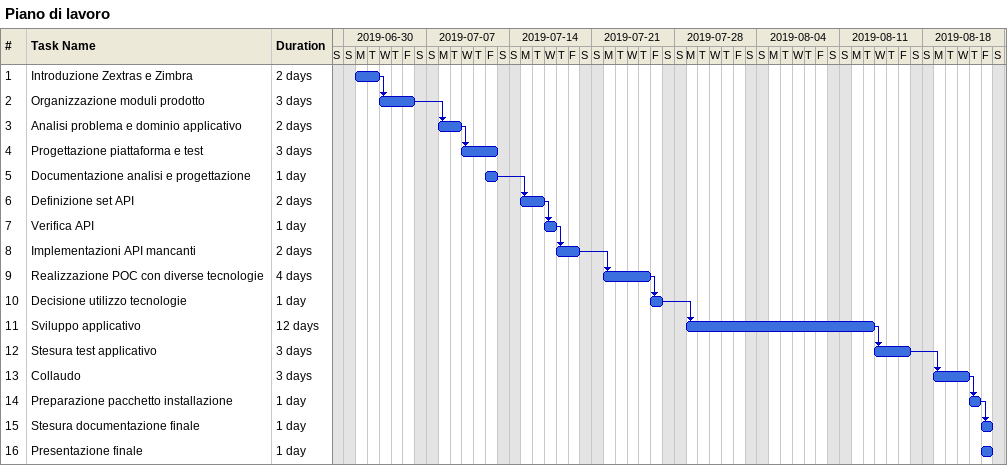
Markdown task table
Piano di lavoro

| ID | Task | Duration | Start | Finish | Predecessors |
|---|---|---|---|---|---|
| 1 | Introduzione Zextras e Zimbra | 2d | 2019-07-01 | 2019-07-02 |  |
| 2 | Organizzazione moduli prodotto | 3d | 2019-07-03 | 2019-07-05 | 1 |
| 3 | Analisi problema e dominio applicativo | 2d | 2019-07-08 | 2019-07-09 | 2 |
| 4 | Progettazione piattaforma e test | 3d | 2019-07-10 | 2019-07-12 | 3 |
| 5 | Documentazione analisi e progettazione | 1d | 2019-07-12 | 2019-07-12 |  |
| 6 | Definizione set API | 2d | 2019-07-15 | 2019-07-16 | 5 |
| 7 | Verifica API | 1d | 2019-07-17 | 2019-07-17 | 6 |
| 8 | Implementazioni API mancanti | 2d | 2019-07-18 | 2019-07-19 | 7 |
| 9 | Realizzazione POC con diverse tecnologie | 4d | 2019-07-22 | 2019-07-25 | 8 |
| 10 | Decisione utilizzo tecnologie | 1d | 2019-07-26 | 2019-07-26 | 9 |
| 11 | Sviluppo applicativo | 12d | 2019-07-29 | 2019-08-13 | 10 |
| 12 | Stesura test applicativo | 3d | 2019-08-14 | 2019-08-16 | 11 |
| 13 | Collaudo | 3d | 2019-08-19 | 2019-08-21 | 12 |
| 14 | Preparazione pacchetto installazione | 1d | 2019-08-22 | 2019-08-22 | 13 |
| 15 | Stesura documentazione finale | 1d | 2019-08-23 | 2019-08-23 | 14 |
| 16 | Presentazione finale | 1d | 2019-08-23 | 2019-08-23 |  |
